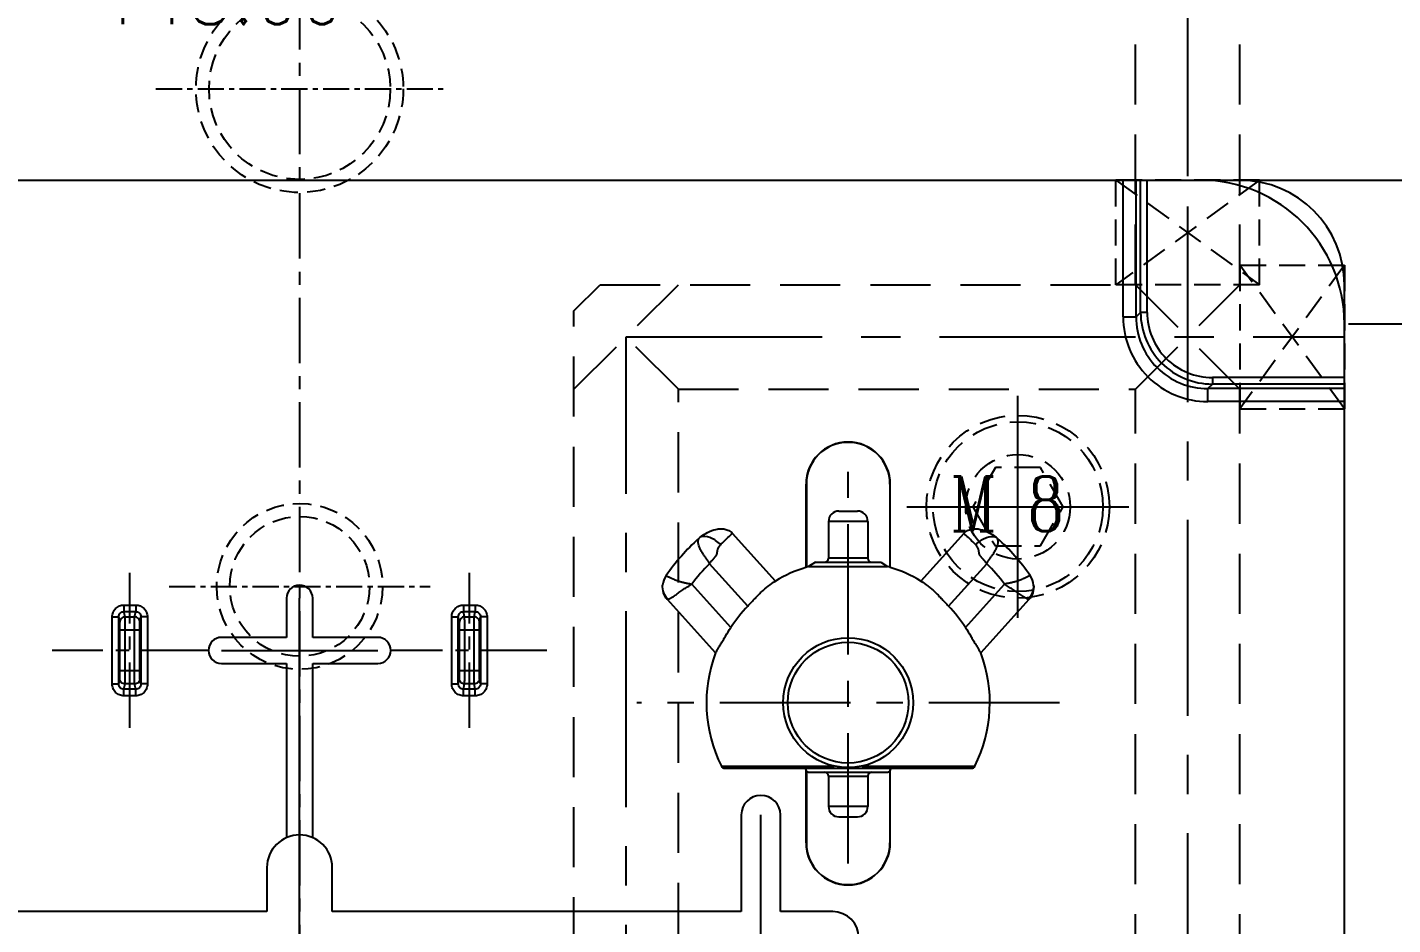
# Model space of a CAD drawing. Header units: millimetres. Extents: x 23490 to 24685, y -23248 to -22403.
# Drawn here: x 24442.8 to 24547.4, y -22572.5 to -22503.8 of the extents above; entities that cross this region are included whole.
import ezdxf

# ---------------------------------------------------------------- set-up
doc = ezdxf.new("R2010")
doc.units = ezdxf.units.MM
doc.header["$LTSCALE"] = 8
for name, pattern in [('CENTER', [2, 1.25, -0.25, 0.25, -0.25]), ('CENTER2', [1.125, 0.75, -0.125, 0.125, -0.125]), ('HIDDEN', [0.375, 0.25, -0.125])]:
    doc.linetypes.add(name, pattern=pattern)
doc.layers.get('DEFPOINTS').update_dxf_attribs({"color": 6})
for name, color, linetype in [('Cav-cor', 30, 'Continuous'), ('CL', 1, 'Continuous'), ('SCREW', 52, 'HIDDEN'), ('WT', 4, 'Continuous')]:
    doc.layers.add(name, color=color, linetype=linetype)
doc.layers.add('dim', color=3, linetype='Continuous', lineweight=15)
doc.styles.add('ROMANC', font='RomanC.ttf', dxfattribs={"width": 0.8, "height": 7})
doc.styles.get("Standard").update_dxf_attribs({"font": 'txt.shx', "width": 0.8, "bigfont": 'chineset.shx'})
doc.dimstyles.new('ISO-25', dxfattribs={"dimtxt": 5, "dimasz": 4, "dimexe": 0.3, "dimexo": 0.3, "dimtad": 0, "dimzin": 1, "dimdsep": 46, "dimtxsty": 'Standard', "dimcen": 0, "dimclrd": 3, "dimclre": 3, "dimclrt": 3, "dimazin": 0, "dimtfac": 1, "dimtofl": 0, "dimtmove": 0, "dimatfit": 0, "dimfxl": 0, "dimarcsym": 0})

# ---------------------------------------------------------------- blocks, each defined once
blk = doc.blocks.new('*D25909')
at = {"layer": 'DEFPOINTS', "color": 0}
for p in [(24534.66, -22515.49), (24646.11, -22515.49), (24534.66, -22755.49)]:
    blk.add_point(p, dxfattribs=at)
at = {"layer": 'dim', "color": 3, "lineweight": -2}
for p, q in [((24534.96, -22515.49), (24646.41, -22515.49)), ((24646.11, -22519.49), (24646.11, -22625.87)), ((24646.11, -22751.49), (24646.11, -22645.12)), ((24534.96, -22755.49), (24646.41, -22755.49))]:
    blk.add_line(p, q, dxfattribs=at)
at = {"layer": 'dim', "color": 3}
for points in [[(24646.78, -22519.49), (24645.45, -22519.49), (24646.11, -22515.49)], [(24645.45, -22751.49), (24646.78, -22751.49), (24646.11, -22755.49)]]:
    blk.add_solid(points, dxfattribs=at)
at = {"layer": 'dim', "color": 3, "insert": (24646.11, -22635.49), "char_height": 5, "attachment_point": 5, "rotation": 90}
blk.add_mtext('240.00', dxfattribs=at)
blk = doc.blocks.new('cb_8')
at = {"linetype": 'HIDDEN'}
blk.add_circle((0, 0), 7, dxfattribs=at)
at = {"layer": 'SCREW', "linetype": 'CENTER2', "ltscale": 5}
for p, q in [((0, -8.5), (0, 8.5)), ((-8.5, 0), (8.5, 0))]:
    blk.add_line(p, q, dxfattribs=at)
at = {"layer": 'SCREW'}
blk.add_lwpolyline([(-1.73, 3), (-3.46, 0), (-1.73, -3), (1.73, -3), (3.46, 0), (1.73, 3)], close=True, dxfattribs=at)
for radius in [6.5, 4]:
    blk.add_circle((0, 0), radius, dxfattribs=at)
at = {"layer": 'dim', "style": 'ROMANC', "width": 0.8}
blk.add_text('M 8', height=4.186, dxfattribs=at).set_placement((-5.2, -1.86))
blk = doc.blocks.new('20150513.114825')
at = {"layer": 'WT', "color": 125, "linetype": 'HIDDEN'}
for p, q in [((-5.5, 8), (5.5, 8)), ((5.5, 8), (-5.5, 0)), ((-5.5, 8), (5.5, 0)), ((-5.5, 0), (-5.5, 8)), ((5.5, 0), (5.5, 8)), ((-5.5, 0), (5.5, 0))]:
    blk.add_line(p, q, dxfattribs=at)
blk = doc.blocks.new('*D26544')
at = {"layer": 'DEFPOINTS', "color": 0}
for p in [(24531.66, -22501.05), (24531.66, -22515.49), (24383.66, -22523.49)]:
    blk.add_point(p, dxfattribs=at)
at = {"layer": 'dim', "color": 3, "lineweight": -2}
for p, q in [((24383.66, -22523.19), (24383.66, -22500.75)), ((24387.66, -22501.05), (24448.37, -22501.05)), ((24527.66, -22501.05), (24466.95, -22501.05)), ((24531.66, -22515.19), (24531.66, -22500.75))]:
    blk.add_line(p, q, dxfattribs=at)
at = {"layer": 'dim', "color": 3}
for points in [[(24387.66, -22500.39), (24387.66, -22501.72), (24383.66, -22501.05)], [(24527.66, -22501.72), (24527.66, -22500.39), (24531.66, -22501.05)]]:
    blk.add_solid(points, dxfattribs=at)
at = {"layer": 'dim', "color": 3, "insert": (24457.66, -22501.05), "char_height": 5, "attachment_point": 5}
blk.add_mtext('148.00', dxfattribs=at)
blk = doc.blocks.new('*D26545')
at = {"layer": 'DEFPOINTS', "color": 0}
for p in [(24543.66, -22526.49), (24553.38, -22526.49), (24532.66, -22755.49)]:
    blk.add_point(p, dxfattribs=at)
at = {"layer": 'dim', "color": 3, "lineweight": -2}
for p, q in [((24543.96, -22526.49), (24553.68, -22526.49)), ((24553.38, -22530.49), (24553.38, -22631.03)), ((24553.38, -22751.49), (24553.38, -22650.95)), ((24532.96, -22755.49), (24553.68, -22755.49))]:
    blk.add_line(p, q, dxfattribs=at)
at = {"layer": 'dim', "color": 3}
for points in [[(24554.05, -22530.49), (24552.72, -22530.49), (24553.38, -22526.49)], [(24552.72, -22751.49), (24554.05, -22751.49), (24553.38, -22755.49)]]:
    blk.add_solid(points, dxfattribs=at)
at = {"layer": 'dim', "color": 3, "insert": (24553.38, -22640.99), "char_height": 5, "attachment_point": 5, "rotation": 90}
blk.add_mtext('229.00', dxfattribs=at)

msp = doc.modelspace()

# ---------------------------------------------------------------- linework, layer by layer
at = {"color": 8, "linetype": 'CENTER', "ltscale": 0.2}
for p, q in [((24452.661, -22508.491), (24474.661, -22508.491)), ((24453.661, -22546.591), (24473.661, -22546.591))]:
    msp.add_line(p, q, dxfattribs=at)
at = {"color": 8, "linetype": 'HIDDEN', "ltscale": 0.7}
for centre, radius in [((24463.661, -22508.491), 7.938), ((24463.661, -22508.491), 6.938), ((24463.661, -22546.591), 6.35), ((24463.661, -22546.591), 5.35)]:
    msp.add_circle(centre, radius, dxfattribs=at)
at = {"layer": 'Cav-cor', "color": 241}
for p, q in [((24391.661, -22515.491), (24535.661, -22515.491)), ((24526.712, -22525.949), (24526.712, -22515.491)), ((24527.711, -22525.949), (24527.711, -22515.491)), ((24528.056, -22525.604), (24528.056, -22515.491)), ((24528.555, -22525.604), (24528.555, -22515.491)), ((24543.661, -22747.491), (24543.661, -22523.491)), ((24526.712, -22525.949), (24527.711, -22525.949)), ((24528.056, -22525.604), (24527.711, -22525.949)), ((24528.555, -22525.604), (24528.056, -22525.604)), ((24533.548, -22531.096), (24533.203, -22531.441)), ((24533.203, -22532.44), (24533.203, -22531.441)), ((24543.661, -22531.441), (24533.203, -22531.441)), ((24533.548, -22530.597), (24533.548, -22531.096)), ((24543.661, -22530.597), (24533.548, -22530.597)), ((24543.661, -22531.096), (24533.548, -22531.096)), ((24543.661, -22532.44), (24533.203, -22532.44)), ((24502.434, -22545.132), (24502.434, -22538.761)), ((24502.434, -22538.761), (24502.461, -22538.761)), ((24502.461, -22538.761), (24502.461, -22545.119)), ((24508.861, -22538.761), (24508.861, -22545.119)), ((24508.888, -22538.761), (24508.861, -22538.761)), ((24508.888, -22545.132), (24508.888, -22538.761)), ((24504.958, -22540.818), (24506.365, -22540.818)), ((24504.154, -22541.622), (24504.154, -22544.436)), ((24507.169, -22541.622), (24504.154, -22541.622)), ((24507.169, -22541.622), (24507.169, -22544.436)), ((24500.093, -22546.179), (24496.803, -22542.528)), ((24514.519, -22542.528), (24511.229, -22546.179)), ((24497.971, -22548.097), (24495.048, -22544.854)), ((24503.154, -22544.737), (24502.637, -22545.067)), ((24502.637, -22545.067), (24508.686, -22545.067)), ((24503.154, -22544.737), (24508.169, -22544.737)), ((24507.169, -22544.436), (24504.154, -22544.436)), ((24508.169, -22544.737), (24508.686, -22545.067)), ((24513.352, -22548.097), (24516.274, -22544.854)), ((24496.681, -22549.732), (24493.689, -22546.412)), ((24514.642, -22549.732), (24517.634, -22546.412)), ((24450.212, -22548.015), (24450.212, -22548.516)), ((24450.212, -22548.015), (24451.111, -22548.015)), ((24451.111, -22548.015), (24451.111, -22548.516)), ((24462.661, -22547.491), (24462.661, -22550.491)), ((24463.661, -22686.428), (24463.661, -22547.491)), ((24464.661, -22550.491), (24464.661, -22547.491)), ((24476.212, -22548.015), (24476.212, -22548.516)), ((24476.212, -22548.015), (24477.111, -22548.015)), ((24477.111, -22548.015), (24477.111, -22548.516)), ((24495.504, -22551.678), (24491.828, -22547.599)), ((24519.494, -22547.599), (24515.819, -22551.678)), ((24449.308, -22554.06), (24449.308, -22548.922)), ((24449.308, -22548.922), (24449.811, -22548.922)), ((24449.811, -22554.06), (24449.811, -22548.922)), ((24449.891, -22549.324), (24449.811, -22548.922)), ((24450.293, -22548.923), (24450.212, -22548.516)), ((24450.212, -22548.516), (24451.111, -22548.516)), ((24450.293, -22548.923), (24451.029, -22548.923)), ((24451.029, -22548.923), (24451.111, -22548.516)), ((24451.431, -22549.324), (24451.512, -22548.922)), ((24451.512, -22548.922), (24451.512, -22554.06)), ((24452.014, -22548.922), (24451.512, -22548.922)), ((24452.014, -22548.922), (24452.014, -22554.06)), ((24475.308, -22554.06), (24475.308, -22548.922)), ((24475.308, -22548.922), (24475.811, -22548.922)), ((24475.811, -22554.06), (24475.811, -22548.922)), ((24475.891, -22549.324), (24475.811, -22548.922)), ((24476.293, -22548.923), (24476.212, -22548.516)), ((24476.212, -22548.516), (24477.111, -22548.516)), ((24476.293, -22548.923), (24477.029, -22548.923)), ((24477.029, -22548.923), (24477.111, -22548.516)), ((24477.431, -22549.324), (24477.512, -22548.922)), ((24477.512, -22548.922), (24477.512, -22554.06)), ((24478.014, -22548.922), (24477.512, -22548.922)), ((24478.014, -22548.922), (24478.014, -22554.06)), ((24449.901, -22553.057), (24449.901, -22549.924)), ((24449.901, -22549.924), (24451.422, -22549.924)), ((24450.302, -22553.057), (24450.302, -22549.924)), ((24451.02, -22553.057), (24451.02, -22549.924)), ((24451.422, -22553.057), (24451.422, -22549.924)), ((24475.901, -22553.057), (24475.901, -22549.924)), ((24475.901, -22549.924), (24477.422, -22549.924)), ((24476.302, -22553.057), (24476.302, -22549.924)), ((24477.02, -22553.057), (24477.02, -22549.924)), ((24477.422, -22553.057), (24477.422, -22549.924)), ((24462.661, -22550.491), (24457.681, -22550.491)), ((24469.641, -22550.491), (24464.661, -22550.491)), ((24457.681, -22551.491), (24469.641, -22551.491)), ((24457.681, -22552.491), (24462.661, -22552.491)), ((24462.661, -22552.491), (24462.661, -22565.824)), ((24464.661, -22565.824), (24464.661, -22552.491)), ((24464.661, -22552.491), (24469.641, -22552.491)), ((24451.422, -22553.057), (24449.901, -22553.057)), ((24477.422, -22553.057), (24475.901, -22553.057)), ((24449.308, -22554.06), (24449.811, -22554.06)), ((24449.811, -22554.06), (24449.891, -22553.658)), ((24450.212, -22554.466), (24450.293, -22554.058)), ((24450.212, -22554.966), (24450.212, -22554.466)), ((24451.111, -22554.466), (24450.212, -22554.466)), ((24451.029, -22554.058), (24450.293, -22554.058)), ((24451.111, -22554.466), (24451.029, -22554.058)), ((24451.111, -22554.966), (24451.111, -22554.466)), ((24451.512, -22554.06), (24451.431, -22553.658)), ((24452.014, -22554.06), (24451.512, -22554.06)), ((24475.308, -22554.06), (24475.811, -22554.06)), ((24475.811, -22554.06), (24475.891, -22553.658)), ((24476.212, -22554.466), (24476.293, -22554.058)), ((24476.212, -22554.966), (24476.212, -22554.466)), ((24477.111, -22554.466), (24476.212, -22554.466)), ((24477.029, -22554.058), (24476.293, -22554.058)), ((24477.111, -22554.466), (24477.029, -22554.058)), ((24477.111, -22554.966), (24477.111, -22554.466)), ((24477.512, -22554.06), (24477.431, -22553.658)), ((24478.014, -22554.06), (24477.512, -22554.06)), ((24451.111, -22554.966), (24450.212, -22554.966)), ((24477.111, -22554.966), (24476.212, -22554.966)), ((24495.96, -22560.349), (24504.592, -22560.349)), ((24496.23, -22560.516), (24515.092, -22560.516)), ((24502.434, -22566.221), (24502.434, -22560.634)), ((24502.461, -22560.704), (24502.461, -22566.221)), ((24502.696, -22560.817), (24508.626, -22560.817)), ((24506.731, -22560.349), (24515.362, -22560.349)), ((24508.861, -22560.704), (24508.861, -22566.221)), ((24508.888, -22566.221), (24508.888, -22560.634)), ((24504.154, -22561.119), (24504.154, -22563.43)), ((24504.154, -22561.119), (24507.169, -22561.119)), ((24507.169, -22561.119), (24507.169, -22563.43)), ((24507.169, -22563.43), (24504.154, -22563.43)), ((24497.481, -22564.087), (24497.481, -22571.491)), ((24498.981, -22582.895), (24498.981, -22564.087)), ((24500.481, -22571.491), (24500.481, -22564.087)), ((24504.958, -22564.234), (24506.365, -22564.234)), ((24502.461, -22566.221), (24502.434, -22566.221)), ((24508.861, -22566.221), (24508.888, -22566.221)), ((24461.161, -22568.116), (24461.161, -22571.491)), ((24466.161, -22571.491), (24466.161, -22568.116)), ((24461.161, -22571.491), (24425.661, -22571.491)), ((24497.481, -22571.491), (24466.161, -22571.491)), ((24504.481, -22571.491), (24500.481, -22571.491))]:
    msp.add_line(p, q, dxfattribs=at)
for radius in [4.975, 4.623]:
    msp.add_circle((24505.661, -22555.491), radius, dxfattribs=at)
for centre, radius, start, end in [((24532.661, -22526.491), 11, 0, 90), ((24535.661, -22523.491), 8, 0, 90), ((24533.2, -22525.952), 6.487, 179.96875, 270.03125), ((24533.196, -22525.955), 5.486, 179.92893, 270.07107), ((24533.547, -22525.605), 5.491, 179.98866, 270.01134), ((24533.545, -22525.607), 4.99, 179.96875, 270.03125), ((24505.661, -22538.761), 3.227, 0, 180), ((24505.661, -22538.761), 3.2, 0, 180), ((24504.958, -22541.622), 0.804, 90, 180), ((24506.365, -22541.622), 0.804, 0, 90), ((24505.661, -22555.491), 17.001, 132.30664, 145.08614), ((24495.678, -22544.522), 2.169, 128.29202, 132.30661), ((24515.645, -22544.522), 2.169, 47.69338, 51.70797), ((24505.661, -22555.491), 17.001, 34.91386, 47.69336), ((24505.661, -22555.491), 15.026, 134.93504, 142.82633), ((24505.661, -22555.491), 10.85, 107.30487, 120.87845), ((24505.661, -22555.491), 10.854, 106.17896, 107.14688), ((24503.852, -22544.436), 0.301, 270, 0), ((24507.47, -22544.436), 0.301, 180, 270), ((24505.661, -22555.491), 10.854, 72.85312, 73.82104), ((24505.661, -22555.491), 10.85, 59.12155, 72.69513), ((24505.661, -22555.491), 15.026, 37.17367, 45.06496), ((24492.941, -22546.613), 1.49, 145.06553, 174.96067), ((24518.381, -22546.613), 1.49, 5.03934, 34.93446), ((24463.661, -22547.491), 1, 0, 180), ((24491.538, -22547.138), 0.544, 302.22287, 303.74474), ((24505.661, -22555.491), 10.668, 136.12806, 147.33245), ((24505.661, -22555.491), 10.668, 32.66755, 43.87194), ((24519.784, -22547.138), 0.544, 236.25526, 237.77713), ((24457.681, -22551.491), 1, 90, 270), ((24469.641, -22551.491), 1, 270, 90), ((24505.661, -22555.491), 10.85, 159.42498, 206.60274), ((24505.661, -22555.491), 10.85, 333.39795, 20.57502), ((24496.23, -22560.214), 0.302, 206.60244, 269.94988), ((24502.696, -22560.516), 0.301, 218.71512, 270), ((24503.852, -22561.119), 0.301, 0, 90), ((24507.47, -22561.119), 0.301, 90, 180), ((24508.626, -22560.516), 0.301, 270, 321.28488), ((24515.092, -22560.214), 0.302, 270.04639, 333.42911), ((24498.981, -22564.087), 1.5, 0, 180), ((24504.958, -22563.43), 0.804, 180, 270), ((24506.365, -22563.43), 0.804, 270, 0), ((24463.661, -22568.116), 2.5, 0, 180), ((24505.661, -22566.221), 3.227, 180, 0), ((24505.661, -22566.221), 3.2, 180, 0), ((24504.481, -22573.491), 2, 270, 90)]:
    msp.add_arc(centre, radius, start, end, dxfattribs=at)
for points, knots in [([(24495.048, -22544.854), (24495.042, -22544.84), (24495.029, -22544.812), (24495.01, -22544.771), (24494.99, -22544.73), (24494.971, -22544.688), (24494.948, -22544.657), (24494.932, -22544.632), (24494.914, -22544.607), (24494.89, -22544.578), (24494.864, -22544.541), (24494.836, -22544.505), (24494.802, -22544.457), (24494.754, -22544.4), (24494.706, -22544.326), (24494.653, -22544.258), (24494.605, -22544.187), (24494.545, -22544.094), (24494.473, -22543.982), (24494.398, -22543.847), (24494.312, -22543.68), (24494.233, -22543.484), (24494.178, -22543.265), (24494.169, -22543.076), (24494.196, -22542.963), (24494.218, -22542.917)], [0, 0, 0, 0, 0.02107, 0.0421175, 0.0631715, 0.0841944, 0.1051551, 0.1156232, 0.1260728, 0.1469306, 0.1677142, 0.1884151, 0.2090245, 0.2499088, 0.2903231, 0.3301447, 0.3693277, 0.4078211, 0.4823631, 0.5533561, 0.6203745, 0.7414297, 0.8443719, 0.9296589, 1, 1, 1, 1]), ([(24494.334, -22542.819), (24494.511, -22542.679), (24494.891, -22542.429), (24495.426, -22542.225), (24495.877, -22542.167), (24496.219, -22542.191), (24496.544, -22542.303), (24496.728, -22542.444), (24496.803, -22542.528)], [0, 0, 0, 0, 0.2500203, 0.4998183, 0.6249715, 0.7500835, 0.8750853, 1, 1, 1, 1]), ([(24495.893, -22543.396), (24495.773, -22543.274), (24495.578, -22543.109), (24495.292, -22542.939), (24494.925, -22542.773), (24494.558, -22542.717), (24494.334, -22542.819)], [0, 0, 0, 0, 0.2966333, 0.4387739, 0.5732824, 1, 1, 1, 1]), ([(24495.893, -22543.396), (24495.968, -22543.32), (24496.265, -22543.023), (24496.571, -22542.737), (24496.803, -22542.528)], [0, 0, 0, 0, 0.2551633, 1, 1, 1, 1]), ([(24514.519, -22542.528), (24514.595, -22542.444), (24514.778, -22542.303), (24515.103, -22542.192), (24515.445, -22542.167), (24515.896, -22542.225), (24516.431, -22542.429), (24516.811, -22542.679), (24516.989, -22542.819)], [0, 0, 0, 0, 0.1249009, 0.2498792, 0.374988, 0.5001483, 0.7499653, 1, 1, 1, 1]), ([(24515.429, -22543.396), (24515.354, -22543.32), (24515.058, -22543.023), (24514.751, -22542.737), (24514.519, -22542.528)], [0, 0, 0, 0, 0.2551633, 1, 1, 1, 1]), ([(24515.429, -22543.396), (24515.549, -22543.274), (24515.745, -22543.109), (24516.031, -22542.939), (24516.397, -22542.773), (24516.764, -22542.717), (24516.989, -22542.819)], [0, 0, 0, 0, 0.2966333, 0.4387739, 0.5732824, 1, 1, 1, 1]), ([(24516.274, -22544.854), (24516.28, -22544.84), (24516.293, -22544.812), (24516.313, -22544.771), (24516.333, -22544.73), (24516.351, -22544.688), (24516.375, -22544.657), (24516.391, -22544.632), (24516.408, -22544.607), (24516.432, -22544.578), (24516.459, -22544.541), (24516.486, -22544.505), (24516.521, -22544.457), (24516.568, -22544.4), (24516.616, -22544.326), (24516.669, -22544.258), (24516.717, -22544.187), (24516.777, -22544.094), (24516.849, -22543.982), (24516.925, -22543.847), (24517.01, -22543.68), (24517.09, -22543.484), (24517.144, -22543.265), (24517.153, -22543.076), (24517.127, -22542.963), (24517.105, -22542.917)], [0, 0, 0, 0, 0.02107, 0.0421175, 0.0631715, 0.0841944, 0.1051551, 0.1156232, 0.1260728, 0.1469306, 0.1677142, 0.1884151, 0.2090245, 0.2499088, 0.2903231, 0.3301447, 0.3693277, 0.4078211, 0.4823631, 0.5533561, 0.6203745, 0.7414297, 0.8443719, 0.9296589, 1, 1, 1, 1]), ([(24495.048, -22544.854), (24495.069, -22544.82), (24495.112, -22544.753), (24495.17, -22544.673), (24495.225, -22544.615), (24495.27, -22544.577), (24495.31, -22544.535), (24495.347, -22544.49), (24495.384, -22544.446), (24495.413, -22544.409), (24495.436, -22544.379), (24495.46, -22544.351), (24495.488, -22544.314), (24495.51, -22544.274), (24495.535, -22544.247), (24495.556, -22544.23), (24495.576, -22544.213), (24495.59, -22544.19), (24495.594, -22544.163), (24495.596, -22544.136), (24495.607, -22544.111), (24495.622, -22544.09), (24495.63, -22544.065), (24495.63, -22544.038), (24495.632, -22544.011), (24495.637, -22543.985), (24495.642, -22543.959), (24495.646, -22543.925), (24495.652, -22543.881), (24495.66, -22543.829), (24495.67, -22543.778), (24495.689, -22543.713), (24495.721, -22543.635), (24495.786, -22543.52), (24495.848, -22543.443), (24495.893, -22543.396)], [0, 0, 0, 0, 0.0690319, 0.1378581, 0.1721021, 0.2061462, 0.239903, 0.2734458, 0.3066229, 0.3394513, 0.3557307, 0.3719097, 0.4038765, 0.4354713, 0.4512264, 0.4671071, 0.4824416, 0.4971387, 0.5126952, 0.5286103, 0.5437082, 0.5586087, 0.5734569, 0.5892153, 0.6048716, 0.6200784, 0.6352323, 0.6505137, 0.6810451, 0.7113496, 0.7413921, 0.7710324, 0.8293733, 0.8868267, 1, 1, 1, 1]), ([(24516.274, -22544.854), (24516.253, -22544.82), (24516.211, -22544.753), (24516.152, -22544.673), (24516.097, -22544.615), (24516.053, -22544.577), (24516.013, -22544.535), (24515.976, -22544.49), (24515.938, -22544.446), (24515.91, -22544.409), (24515.886, -22544.379), (24515.862, -22544.351), (24515.834, -22544.314), (24515.812, -22544.274), (24515.787, -22544.247), (24515.766, -22544.23), (24515.746, -22544.213), (24515.732, -22544.19), (24515.729, -22544.163), (24515.726, -22544.136), (24515.715, -22544.111), (24515.7, -22544.09), (24515.693, -22544.065), (24515.693, -22544.038), (24515.691, -22544.011), (24515.685, -22543.985), (24515.68, -22543.959), (24515.676, -22543.925), (24515.671, -22543.881), (24515.663, -22543.829), (24515.653, -22543.778), (24515.633, -22543.713), (24515.602, -22543.635), (24515.537, -22543.52), (24515.475, -22543.443), (24515.429, -22543.396)], [0, 0, 0, 0, 0.0690319, 0.1378581, 0.1721021, 0.2061462, 0.239903, 0.2734458, 0.3066229, 0.3394513, 0.3557307, 0.3719097, 0.4038765, 0.4354713, 0.4512264, 0.4671071, 0.4824416, 0.4971387, 0.5126952, 0.5286103, 0.5437082, 0.5586087, 0.5734569, 0.5892153, 0.6048716, 0.6200784, 0.6352323, 0.6505137, 0.6810451, 0.7113496, 0.7413921, 0.7710324, 0.8293733, 0.8868267, 1, 1, 1, 1]), ([(24502.461, -22545.119), (24502.459, -22545.12), (24502.449, -22545.123), (24502.44, -22545.128), (24502.434, -22545.132)], [0, 0, 0, 0, 0.2384022, 1, 1, 1, 1]), ([(24508.888, -22545.132), (24508.886, -22545.131), (24508.878, -22545.126), (24508.868, -22545.121), (24508.861, -22545.119)], [0, 0, 0, 0, 0.263436, 1, 1, 1, 1]), ([(24491.72, -22545.76), (24491.732, -22545.764), (24491.761, -22545.775), (24491.809, -22545.798), (24491.87, -22545.83), (24491.947, -22545.866), (24492.036, -22545.908), (24492.119, -22545.946), (24492.191, -22545.98), (24492.25, -22546.007), (24492.312, -22546.032), (24492.374, -22546.064), (24492.441, -22546.093), (24492.512, -22546.117), (24492.573, -22546.139), (24492.622, -22546.157), (24492.673, -22546.173), (24492.739, -22546.192), (24492.819, -22546.218), (24492.9, -22546.242), (24492.984, -22546.262), (24493.069, -22546.282), (24493.156, -22546.303), (24493.243, -22546.323), (24493.361, -22546.348), (24493.509, -22546.377), (24493.629, -22546.4), (24493.689, -22546.412)], [0, 0, 0, 0, 0.0181821, 0.0439139, 0.0771532, 0.1177892, 0.1654621, 0.2197051, 0.2491124, 0.2800031, 0.3123242, 0.3458551, 0.3807244, 0.4169375, 0.4542047, 0.4732104, 0.4924877, 0.531779, 0.5718507, 0.6126455, 0.6541558, 0.6962506, 0.7387954, 0.7817292, 0.8249994, 0.9122653, 1, 1, 1, 1]), ([(24497.971, -22548.097), (24498.068, -22547.996), (24498.257, -22547.801), (24498.525, -22547.516), (24498.773, -22547.248), (24499.104, -22546.925), (24499.535, -22546.557), (24499.905, -22546.298), (24500.093, -22546.179)], [0, 0, 0, 0, 0.1466758, 0.2844455, 0.4082161, 0.5288495, 0.7677059, 1, 1, 1, 1]), ([(24511.23, -22546.179), (24511.417, -22546.298), (24511.693, -22546.491), (24512.043, -22546.775), (24512.3, -22547.003), (24512.548, -22547.248), (24512.797, -22547.516), (24513.065, -22547.801), (24513.254, -22547.996), (24513.352, -22548.097)], [0, 0, 0, 0, 0.2321976, 0.3510212, 0.4713391, 0.591215, 0.7155613, 0.8532583, 1, 1, 1, 1]), ([(24519.602, -22545.76), (24519.59, -22545.764), (24519.562, -22545.775), (24519.514, -22545.798), (24519.452, -22545.83), (24519.376, -22545.866), (24519.286, -22545.908), (24519.203, -22545.946), (24519.131, -22545.98), (24519.073, -22546.007), (24519.01, -22546.032), (24518.948, -22546.064), (24518.881, -22546.093), (24518.81, -22546.117), (24518.75, -22546.139), (24518.7, -22546.157), (24518.649, -22546.173), (24518.583, -22546.192), (24518.504, -22546.218), (24518.422, -22546.242), (24518.338, -22546.262), (24518.253, -22546.282), (24518.167, -22546.303), (24518.08, -22546.323), (24517.962, -22546.348), (24517.813, -22546.377), (24517.694, -22546.4), (24517.634, -22546.412)], [0, 0, 0, 0, 0.0181821, 0.0439139, 0.0771532, 0.1177892, 0.1654621, 0.2197051, 0.2491124, 0.2800031, 0.3123242, 0.3458551, 0.3807244, 0.4169375, 0.4542047, 0.4732104, 0.4924877, 0.531779, 0.5718507, 0.6126455, 0.6541558, 0.6962506, 0.7387954, 0.7817292, 0.8249994, 0.9122653, 1, 1, 1, 1]), ([(24491.828, -22547.599), (24491.694, -22547.45), (24491.486, -22547.093), (24491.44, -22546.682), (24491.457, -22546.482)], [0, 0, 0, 0, 0.5000435, 1, 1, 1, 1]), ([(24491.841, -22547.591), (24491.708, -22547.441), (24491.5, -22547.088), (24491.445, -22546.681), (24491.457, -22546.482)], [0, 0, 0, 0, 0.5011538, 1, 1, 1, 1]), ([(24491.841, -22547.591), (24491.847, -22547.587), (24491.863, -22547.582), (24491.883, -22547.577), (24491.9, -22547.573), (24491.913, -22547.567), (24491.926, -22547.559), (24491.94, -22547.551), (24491.955, -22547.543), (24491.976, -22547.531), (24492.005, -22547.513), (24492.043, -22547.492), (24492.084, -22547.469), (24492.129, -22547.443), (24492.195, -22547.406), (24492.264, -22547.365), (24492.336, -22547.322), (24492.393, -22547.284), (24492.451, -22547.243), (24492.533, -22547.184), (24492.64, -22547.106), (24492.775, -22547.009), (24492.918, -22546.911), (24493.118, -22546.777), (24493.374, -22546.61), (24493.583, -22546.478), (24493.689, -22546.412)], [0, 0, 0, 0, 0.0102326, 0.0220114, 0.0283254, 0.0347386, 0.0414528, 0.0486969, 0.056496, 0.0647701, 0.0826839, 0.1025494, 0.1242167, 0.1475937, 0.1726472, 0.2274374, 0.2571006, 0.2881427, 0.3205781, 0.3544005, 0.4259194, 0.5018071, 0.5810229, 0.6626335, 0.8301528, 1, 1, 1, 1]), ([(24519.482, -22547.591), (24519.476, -22547.587), (24519.46, -22547.582), (24519.44, -22547.577), (24519.422, -22547.573), (24519.409, -22547.567), (24519.397, -22547.559), (24519.383, -22547.551), (24519.368, -22547.543), (24519.346, -22547.531), (24519.317, -22547.513), (24519.279, -22547.492), (24519.238, -22547.469), (24519.193, -22547.443), (24519.128, -22547.406), (24519.059, -22547.365), (24518.986, -22547.322), (24518.929, -22547.284), (24518.871, -22547.243), (24518.789, -22547.184), (24518.682, -22547.106), (24518.548, -22547.009), (24518.404, -22546.911), (24518.205, -22546.777), (24517.948, -22546.61), (24517.739, -22546.478), (24517.634, -22546.412)], [0, 0, 0, 0, 0.0102326, 0.0220114, 0.0283254, 0.0347386, 0.0414528, 0.0486969, 0.056496, 0.0647701, 0.0826839, 0.1025494, 0.1242167, 0.1475937, 0.1726472, 0.2274374, 0.2571006, 0.2881427, 0.3205781, 0.3544005, 0.4259194, 0.5018071, 0.5810229, 0.6626335, 0.8301528, 1, 1, 1, 1]), ([(24519.482, -22547.591), (24519.614, -22547.441), (24519.822, -22547.088), (24519.878, -22546.681), (24519.865, -22546.482)], [0, 0, 0, 0, 0.5011538, 1, 1, 1, 1]), ([(24519.865, -22546.482), (24519.883, -22546.682), (24519.836, -22547.093), (24519.628, -22547.45), (24519.494, -22547.599)], [0, 0, 0, 0, 0.4999732, 1, 1, 1, 1]), ([(24449.308, -22548.922), (24449.308, -22548.804), (24449.355, -22548.566), (24449.556, -22548.265), (24449.856, -22548.063), (24450.094, -22548.015), (24450.212, -22548.015)], [0, 0, 0, 0, 0.2500081, 0.5000225, 0.7500242, 1, 1, 1, 1]), ([(24451.111, -22548.015), (24451.228, -22548.015), (24451.466, -22548.063), (24451.767, -22548.265), (24451.967, -22548.566), (24452.014, -22548.804), (24452.014, -22548.922)], [0, 0, 0, 0, 0.2499772, 0.4999792, 0.7499932, 1, 1, 1, 1]), ([(24475.308, -22548.922), (24475.308, -22548.804), (24475.355, -22548.566), (24475.556, -22548.265), (24475.856, -22548.063), (24476.094, -22548.015), (24476.212, -22548.015)], [0, 0, 0, 0, 0.2500081, 0.5000225, 0.7500242, 1, 1, 1, 1]), ([(24477.111, -22548.015), (24477.228, -22548.015), (24477.466, -22548.063), (24477.767, -22548.265), (24477.967, -22548.566), (24478.014, -22548.804), (24478.014, -22548.922)], [0, 0, 0, 0, 0.2499772, 0.4999792, 0.7499932, 1, 1, 1, 1]), ([(24449.811, -22548.922), (24449.811, -22548.87), (24449.831, -22548.764), (24449.919, -22548.628), (24450.053, -22548.537), (24450.159, -22548.516), (24450.212, -22548.516)], [0, 0, 0, 0, 0.2493597, 0.4991959, 0.7495069, 1, 1, 1, 1]), ([(24450.293, -22548.923), (24450.241, -22548.923), (24450.135, -22548.944), (24450.002, -22549.033), (24449.912, -22549.166), (24449.891, -22549.271), (24449.891, -22549.324)], [0, 0, 0, 0, 0.2503891, 0.5005969, 0.7504553, 1, 1, 1, 1]), ([(24449.901, -22549.924), (24449.901, -22549.851), (24449.9, -22549.745), (24449.899, -22549.609), (24449.898, -22549.521), (24449.896, -22549.447), (24449.895, -22549.39), (24449.893, -22549.35), (24449.892, -22549.33), (24449.891, -22549.324)], [0, 0, 0, 0, 0.3637352, 0.5299583, 0.6780107, 0.8028211, 0.9001184, 0.9665859, 1, 1, 1, 1]), ([(24450.302, -22549.924), (24450.302, -22549.803), (24450.302, -22549.626), (24450.301, -22549.4), (24450.3, -22549.253), (24450.298, -22549.129), (24450.297, -22549.033), (24450.295, -22548.967), (24450.294, -22548.934), (24450.293, -22548.923)], [0, 0, 0, 0, 0.3637913, 0.5300394, 0.6781131, 0.8029368, 0.9002337, 0.9666737, 1, 1, 1, 1]), ([(24451.02, -22549.924), (24451.02, -22549.803), (24451.02, -22549.626), (24451.021, -22549.4), (24451.022, -22549.253), (24451.024, -22549.129), (24451.025, -22549.033), (24451.027, -22548.967), (24451.028, -22548.934), (24451.029, -22548.923)], [0, 0, 0, 0, 0.3637913, 0.5300394, 0.6781131, 0.8029368, 0.9002337, 0.9666738, 1, 1, 1, 1]), ([(24451.431, -22549.324), (24451.431, -22549.271), (24451.41, -22549.166), (24451.321, -22549.033), (24451.187, -22548.944), (24451.082, -22548.923), (24451.029, -22548.923)], [0, 0, 0, 0, 0.2495447, 0.4994031, 0.7496109, 1, 1, 1, 1]), ([(24451.111, -22548.516), (24451.163, -22548.516), (24451.27, -22548.537), (24451.403, -22548.628), (24451.491, -22548.764), (24451.512, -22548.87), (24451.512, -22548.922)], [0, 0, 0, 0, 0.2504946, 0.5008062, 0.7506417, 1, 1, 1, 1]), ([(24451.422, -22549.924), (24451.422, -22549.851), (24451.422, -22549.745), (24451.423, -22549.609), (24451.424, -22549.521), (24451.426, -22549.447), (24451.427, -22549.39), (24451.429, -22549.35), (24451.43, -22549.33), (24451.431, -22549.324)], [0, 0, 0, 0, 0.3637353, 0.5299584, 0.6780108, 0.8028211, 0.9001181, 0.9665861, 1, 1, 1, 1]), ([(24475.811, -22548.922), (24475.811, -22548.87), (24475.831, -22548.764), (24475.919, -22548.628), (24476.053, -22548.537), (24476.159, -22548.516), (24476.212, -22548.516)], [0, 0, 0, 0, 0.2493597, 0.4991959, 0.7495069, 1, 1, 1, 1]), ([(24476.293, -22548.923), (24476.241, -22548.923), (24476.135, -22548.944), (24476.002, -22549.033), (24475.912, -22549.166), (24475.891, -22549.271), (24475.891, -22549.324)], [0, 0, 0, 0, 0.2503891, 0.5005969, 0.7504553, 1, 1, 1, 1]), ([(24475.901, -22549.924), (24475.901, -22549.851), (24475.9, -22549.745), (24475.899, -22549.609), (24475.898, -22549.521), (24475.896, -22549.447), (24475.895, -22549.39), (24475.893, -22549.35), (24475.892, -22549.33), (24475.891, -22549.324)], [0, 0, 0, 0, 0.3637352, 0.5299583, 0.6780107, 0.8028211, 0.9001184, 0.9665859, 1, 1, 1, 1]), ([(24476.302, -22549.924), (24476.302, -22549.803), (24476.302, -22549.626), (24476.301, -22549.4), (24476.3, -22549.253), (24476.298, -22549.129), (24476.297, -22549.033), (24476.295, -22548.967), (24476.294, -22548.934), (24476.293, -22548.923)], [0, 0, 0, 0, 0.3637913, 0.5300394, 0.6781131, 0.8029368, 0.9002337, 0.9666737, 1, 1, 1, 1]), ([(24477.02, -22549.924), (24477.02, -22549.803), (24477.02, -22549.626), (24477.021, -22549.4), (24477.022, -22549.253), (24477.024, -22549.129), (24477.025, -22549.033), (24477.027, -22548.967), (24477.028, -22548.934), (24477.029, -22548.923)], [0, 0, 0, 0, 0.3637913, 0.5300394, 0.6781131, 0.8029368, 0.9002337, 0.9666738, 1, 1, 1, 1]), ([(24477.431, -22549.324), (24477.431, -22549.271), (24477.41, -22549.166), (24477.321, -22549.033), (24477.187, -22548.944), (24477.082, -22548.923), (24477.029, -22548.923)], [0, 0, 0, 0, 0.2495447, 0.4994031, 0.7496109, 1, 1, 1, 1]), ([(24477.111, -22548.516), (24477.163, -22548.516), (24477.27, -22548.537), (24477.403, -22548.628), (24477.491, -22548.764), (24477.512, -22548.87), (24477.512, -22548.922)], [0, 0, 0, 0, 0.2504946, 0.5008062, 0.7506417, 1, 1, 1, 1]), ([(24477.422, -22549.924), (24477.422, -22549.851), (24477.422, -22549.745), (24477.423, -22549.609), (24477.424, -22549.521), (24477.426, -22549.447), (24477.427, -22549.39), (24477.429, -22549.35), (24477.43, -22549.33), (24477.431, -22549.324)], [0, 0, 0, 0, 0.3637353, 0.5299584, 0.6780108, 0.8028211, 0.9001181, 0.9665861, 1, 1, 1, 1]), ([(24495.504, -22551.678), (24495.52, -22551.647), (24495.567, -22551.571), (24495.654, -22551.427), (24495.773, -22551.229), (24495.921, -22550.982), (24496.091, -22550.695), (24496.343, -22550.272), (24496.542, -22549.949), (24496.681, -22549.732)], [0, 0, 0, 0, 0.0454372, 0.1182966, 0.221847, 0.3501468, 0.4991495, 0.6610853, 1, 1, 1, 1]), ([(24514.642, -22549.732), (24514.78, -22549.949), (24514.979, -22550.272), (24515.231, -22550.695), (24515.401, -22550.982), (24515.55, -22551.229), (24515.668, -22551.427), (24515.755, -22551.571), (24515.803, -22551.647), (24515.819, -22551.678)], [0, 0, 0, 0, 0.3389146, 0.5008504, 0.6498534, 0.7781531, 0.8817037, 0.954563, 1, 1, 1, 1]), ([(24449.891, -22553.658), (24449.892, -22553.651), (24449.893, -22553.631), (24449.895, -22553.592), (24449.896, -22553.534), (24449.898, -22553.46), (24449.899, -22553.372), (24449.9, -22553.236), (24449.901, -22553.13), (24449.901, -22553.057)], [0, 0, 0, 0, 0.0334141, 0.0998816, 0.1971789, 0.3219893, 0.4700417, 0.6362648, 1, 1, 1, 1]), ([(24450.293, -22554.058), (24450.294, -22554.047), (24450.295, -22554.014), (24450.297, -22553.948), (24450.298, -22553.852), (24450.3, -22553.729), (24450.301, -22553.582), (24450.302, -22553.356), (24450.302, -22553.179), (24450.302, -22553.057)], [0, 0, 0, 0, 0.0333263, 0.0997663, 0.1970632, 0.3218869, 0.4699606, 0.6362087, 1, 1, 1, 1]), ([(24451.029, -22554.058), (24451.028, -22554.047), (24451.027, -22554.014), (24451.025, -22553.948), (24451.024, -22553.852), (24451.022, -22553.729), (24451.021, -22553.582), (24451.02, -22553.356), (24451.02, -22553.179), (24451.02, -22553.057)], [0, 0, 0, 0, 0.0333262, 0.0997663, 0.1970632, 0.3218869, 0.4699606, 0.6362087, 1, 1, 1, 1]), ([(24451.431, -22553.658), (24451.43, -22553.651), (24451.429, -22553.631), (24451.427, -22553.592), (24451.426, -22553.534), (24451.424, -22553.46), (24451.423, -22553.372), (24451.422, -22553.236), (24451.422, -22553.13), (24451.422, -22553.057)], [0, 0, 0, 0, 0.0334139, 0.0998819, 0.1971789, 0.3219892, 0.4700416, 0.6362647, 1, 1, 1, 1]), ([(24475.891, -22553.658), (24475.892, -22553.651), (24475.893, -22553.631), (24475.895, -22553.592), (24475.896, -22553.534), (24475.898, -22553.46), (24475.899, -22553.372), (24475.9, -22553.236), (24475.901, -22553.13), (24475.901, -22553.057)], [0, 0, 0, 0, 0.0334141, 0.0998816, 0.1971789, 0.3219893, 0.4700417, 0.6362648, 1, 1, 1, 1]), ([(24476.293, -22554.058), (24476.294, -22554.047), (24476.295, -22554.014), (24476.297, -22553.948), (24476.298, -22553.852), (24476.3, -22553.729), (24476.301, -22553.582), (24476.302, -22553.356), (24476.302, -22553.179), (24476.302, -22553.057)], [0, 0, 0, 0, 0.0333263, 0.0997663, 0.1970632, 0.3218869, 0.4699606, 0.6362087, 1, 1, 1, 1]), ([(24477.029, -22554.058), (24477.028, -22554.047), (24477.027, -22554.014), (24477.025, -22553.948), (24477.024, -22553.852), (24477.022, -22553.729), (24477.021, -22553.582), (24477.02, -22553.356), (24477.02, -22553.179), (24477.02, -22553.057)], [0, 0, 0, 0, 0.0333262, 0.0997663, 0.1970632, 0.3218869, 0.4699606, 0.6362087, 1, 1, 1, 1]), ([(24477.431, -22553.658), (24477.43, -22553.651), (24477.429, -22553.631), (24477.427, -22553.592), (24477.426, -22553.534), (24477.424, -22553.46), (24477.423, -22553.372), (24477.422, -22553.236), (24477.422, -22553.13), (24477.422, -22553.057)], [0, 0, 0, 0, 0.0334139, 0.0998819, 0.1971789, 0.3219892, 0.4700416, 0.6362647, 1, 1, 1, 1]), ([(24450.212, -22554.966), (24450.094, -22554.966), (24449.856, -22554.919), (24449.556, -22554.717), (24449.355, -22554.415), (24449.308, -22554.177), (24449.308, -22554.06)], [0, 0, 0, 0, 0.2499758, 0.4999775, 0.7499919, 1, 1, 1, 1]), ([(24450.212, -22554.466), (24450.159, -22554.466), (24450.053, -22554.444), (24449.919, -22554.353), (24449.831, -22554.218), (24449.811, -22554.112), (24449.811, -22554.06)], [0, 0, 0, 0, 0.2504931, 0.5008041, 0.7506403, 1, 1, 1, 1]), ([(24450.293, -22554.058), (24450.241, -22554.058), (24450.135, -22554.037), (24450.002, -22553.948), (24449.912, -22553.815), (24449.891, -22553.71), (24449.891, -22553.658)], [0, 0, 0, 0, 0.2503891, 0.5005969, 0.7504553, 1, 1, 1, 1]), ([(24451.431, -22553.658), (24451.431, -22553.71), (24451.41, -22553.815), (24451.321, -22553.948), (24451.187, -22554.037), (24451.082, -22554.058), (24451.029, -22554.058)], [0, 0, 0, 0, 0.2495447, 0.4994031, 0.7496109, 1, 1, 1, 1]), ([(24452.014, -22554.06), (24452.014, -22554.177), (24451.967, -22554.415), (24451.767, -22554.717), (24451.466, -22554.919), (24451.228, -22554.966), (24451.111, -22554.966)], [0, 0, 0, 0, 0.2500068, 0.5000208, 0.7500228, 1, 1, 1, 1]), ([(24451.512, -22554.06), (24451.512, -22554.112), (24451.491, -22554.218), (24451.403, -22554.353), (24451.27, -22554.444), (24451.163, -22554.466), (24451.111, -22554.466)], [0, 0, 0, 0, 0.2493583, 0.4991938, 0.7495054, 1, 1, 1, 1]), ([(24476.212, -22554.966), (24476.094, -22554.966), (24475.856, -22554.919), (24475.556, -22554.717), (24475.355, -22554.415), (24475.308, -22554.177), (24475.308, -22554.06)], [0, 0, 0, 0, 0.2499758, 0.4999775, 0.7499919, 1, 1, 1, 1]), ([(24476.212, -22554.466), (24476.159, -22554.466), (24476.053, -22554.444), (24475.919, -22554.353), (24475.831, -22554.218), (24475.811, -22554.112), (24475.811, -22554.06)], [0, 0, 0, 0, 0.2504931, 0.5008041, 0.7506403, 1, 1, 1, 1]), ([(24476.293, -22554.058), (24476.241, -22554.058), (24476.135, -22554.037), (24476.002, -22553.948), (24475.912, -22553.815), (24475.891, -22553.71), (24475.891, -22553.658)], [0, 0, 0, 0, 0.2503891, 0.5005969, 0.7504553, 1, 1, 1, 1]), ([(24477.431, -22553.658), (24477.431, -22553.71), (24477.41, -22553.815), (24477.321, -22553.948), (24477.187, -22554.037), (24477.082, -22554.058), (24477.029, -22554.058)], [0, 0, 0, 0, 0.2495447, 0.4994031, 0.7496109, 1, 1, 1, 1]), ([(24478.014, -22554.06), (24478.014, -22554.177), (24477.967, -22554.415), (24477.767, -22554.717), (24477.466, -22554.919), (24477.228, -22554.966), (24477.111, -22554.966)], [0, 0, 0, 0, 0.2500068, 0.5000208, 0.7500228, 1, 1, 1, 1]), ([(24477.512, -22554.06), (24477.512, -22554.112), (24477.491, -22554.218), (24477.403, -22554.353), (24477.27, -22554.444), (24477.163, -22554.466), (24477.111, -22554.466)], [0, 0, 0, 0, 0.2493583, 0.4991938, 0.7495054, 1, 1, 1, 1]), ([(24502.461, -22560.704), (24502.455, -22560.697), (24502.444, -22560.674), (24502.437, -22560.649), (24502.434, -22560.634)], [0, 0, 0, 0, 0.3698536, 1, 1, 1, 1]), ([(24508.888, -22560.634), (24508.885, -22560.649), (24508.879, -22560.674), (24508.867, -22560.697), (24508.861, -22560.704)], [0, 0, 0, 0, 0.6301306, 1, 1, 1, 1])]:
    msp.add_open_spline(points, degree=3, knots=knots, dxfattribs=at)
for points in [[(24502.434, -22560.634), (24502.418, -22560.597), (24502.41, -22560.556), (24502.41, -22560.516)], [(24508.913, -22560.516), (24508.913, -22560.556), (24508.904, -22560.597), (24508.888, -22560.634)]]:
    msp.add_open_spline(points, degree=3, dxfattribs=at)
at = {"layer": 'CL', "color": 7, "linetype": 'CENTER', "ltscale": 0.5}
msp.add_line((24463.661, -22460.491), (24463.661, -22810.491), dxfattribs=at)
at = {"layer": 'CL', "color": 6, "linetype": 'CENTER'}
for p, q in [((24505.661, -22567.815), (24505.661, -22536.979)), ((24521.842, -22555.491), (24489.481, -22555.491))]:
    msp.add_line(p, q, dxfattribs=at)
at = {"layer": 'CL', "color": 6, "linetype": 'CENTER', "ltscale": 0.5}
for p, q in [((24450.661, -22557.427), (24450.661, -22545.554)), ((24476.661, -22557.427), (24476.661, -22545.554)), ((24456.598, -22551.491), (24444.724, -22551.491)), ((24482.598, -22551.491), (24470.724, -22551.491))]:
    msp.add_line(p, q, dxfattribs=at)
at = {"layer": 'WT', "color": 125, "linetype": 'CENTER', "ltscale": 1.5}
for p, q in [((24531.661, -22700.491), (24531.661, -22460.491)), ((24488.661, -22527.491), (24543.661, -22527.491)), ((24488.661, -22755.491), (24488.661, -22527.491))]:
    msp.add_line(p, q, dxfattribs=at)
at = {"layer": 'WT', "color": 125, "linetype": 'HIDDEN', "ltscale": 2.3}
for p, q in [((24527.661, -22523.491), (24527.661, -22472.491)), ((24535.661, -22523.491), (24535.661, -22472.491)), ((24484.661, -22525.491), (24486.661, -22523.491)), ((24484.661, -22531.491), (24492.661, -22523.491)), ((24486.661, -22523.491), (24527.661, -22523.491)), ((24527.661, -22523.491), (24535.661, -22531.491)), ((24527.661, -22531.491), (24535.661, -22523.491)), ((24484.661, -22747.491), (24484.661, -22525.491)), ((24492.661, -22531.491), (24488.661, -22527.491)), ((24492.661, -22531.491), (24527.661, -22531.491)), ((24492.661, -22739.491), (24492.661, -22531.491)), ((24527.661, -22700.491), (24527.661, -22531.491)), ((24535.661, -22700.491), (24535.661, -22531.491))]:
    msp.add_line(p, q, dxfattribs=at)

# ---------------------------------------------------------------- block references
at = {"layer": 'SCREW'}
msp.add_blockref('cb_8', (24518.661, -22540.491), dxfattribs=at)
at = {"layer": 'WT', "color": 125, "linetype": 'HIDDEN', "ltscale": 2.3, "xscale": -1}
msp.add_blockref('20150513.114825', (24531.661, -22523.491), dxfattribs=at)
at = {"layer": 'WT', "color": 125, "linetype": 'HIDDEN', "ltscale": 2.3, "rotation": -90}
msp.add_blockref('20150513.114825', (24535.661, -22527.491), dxfattribs=at)

# ---------------------------------------------------------------- dimensions: what is measured, and where the dimension line sits
at = {"layer": 'dim'}
dim = msp.add_linear_dim(base=(24531.661, -22501.052), p1=(24383.661, -22523.491), p2=(24531.661, -22515.491), dimstyle='ISO-25', dxfattribs=at)
dim.commit()
dim.dimension.update_dxf_attribs({"geometry": '*D26544', "text_midpoint": (24457.661, -22501.052)})
for base, p1, p2, picture, middle in [((24646.113, -22515.491), (24534.661, -22755.491), (24534.661, -22515.491), '*D25909', (24646.113, -22635.491)), ((24553.385, -22526.491), (24532.661, -22755.491), (24543.661, -22526.491), '*D26545', (24553.385, -22640.991))]:
    dim = msp.add_linear_dim(base=base, p1=p1, p2=p2, angle=90, dimstyle='ISO-25', dxfattribs=at)
    dim.commit()
    dim.dimension.update_dxf_attribs({"geometry": picture, "text_midpoint": middle})

doc.saveas('drawing.dxf')
